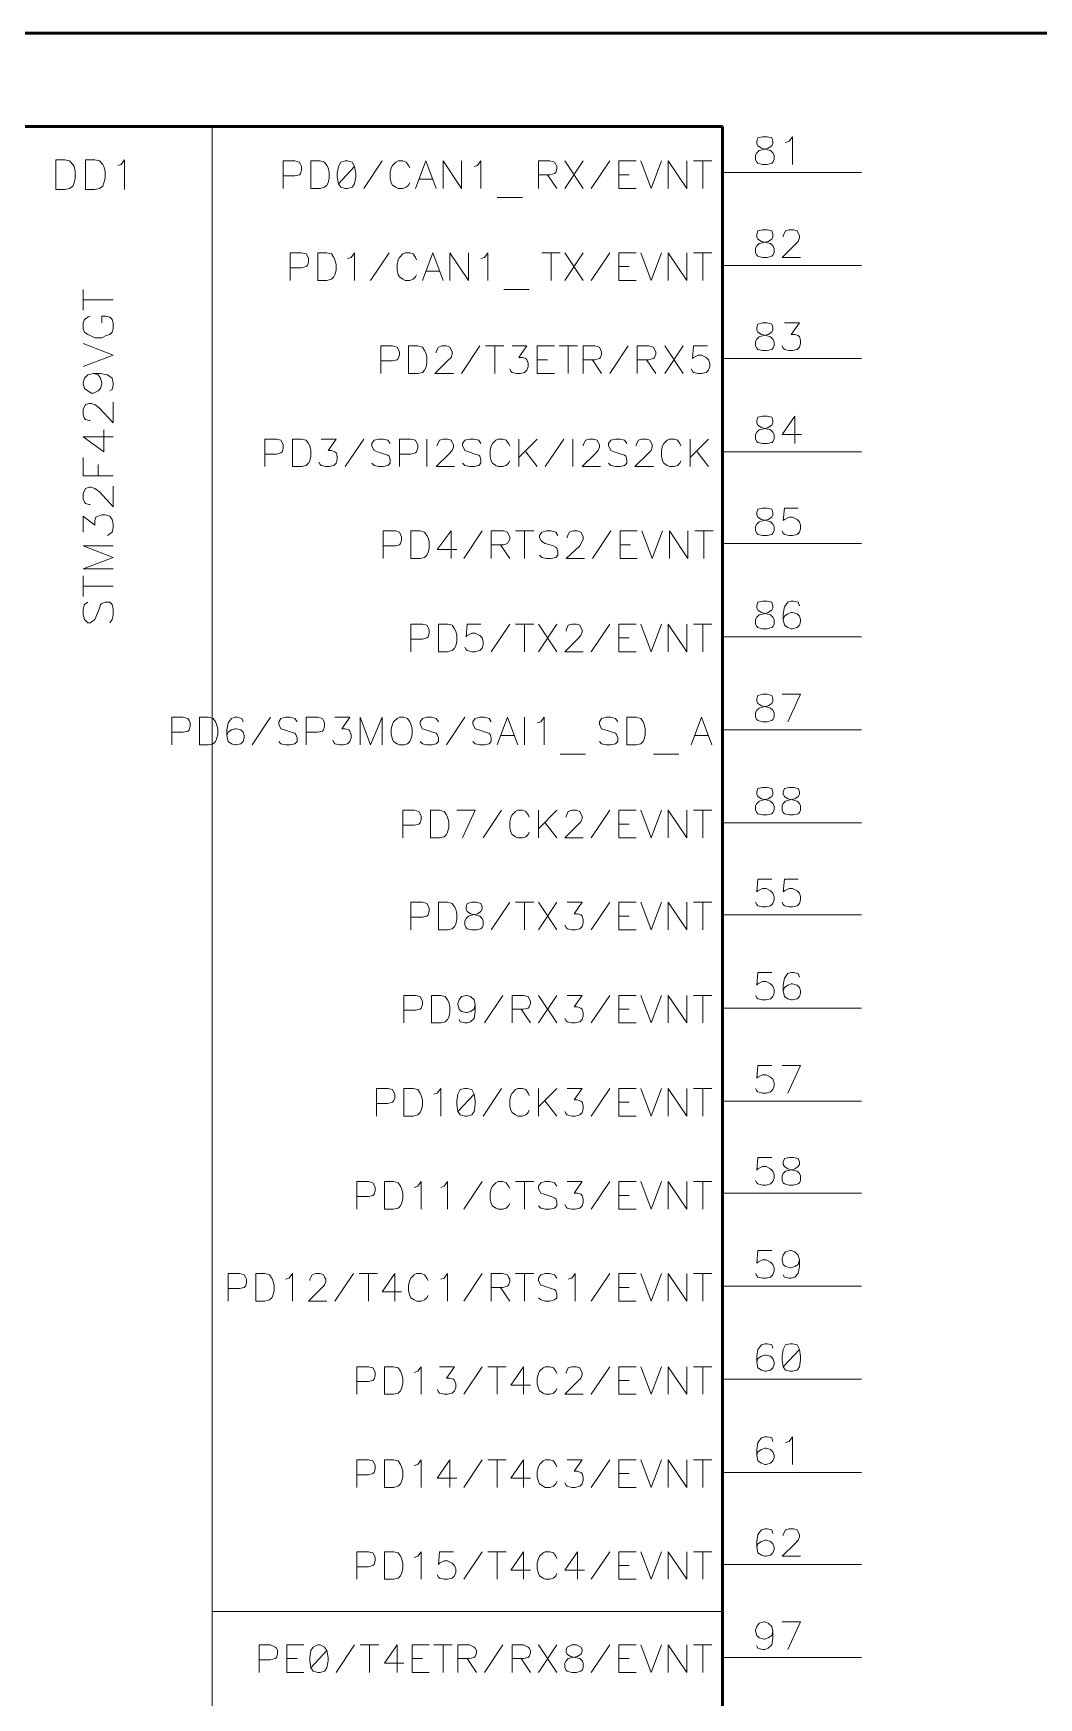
# Model space of a CAD drawing. Header units: millimetres. Extents: x -2024 to 917, y -725 to 13.
# Drawn here: x 814.3 to 850.8, y -47.7 to 12.6 of the extents above; entities that cross this region are included whole.
import ezdxf

# ---------------------------------------------------------------- set-up
doc = ezdxf.new("R2010")
doc.units = ezdxf.units.MM
doc.layers.add('PDF _Геометрия', color=7, linetype='Continuous')

msp = doc.modelspace()

# ---------------------------------------------------------------- linework, layer by layer
at = {"layer": 'PDF _Геометрия', "lineweight": 50}
msp.add_lwpolyline([(856.975, -80.725), (856.975, -73.183), (856.975, -69.808), (856.975, -66.433), (856.975, -63.1), (856.975, -59.725), (856.975, -56.35), (856.975, -42.058), (856.975, -38.683), (856.975, -10.933), (856.975, -3.392), (856.975, 4.192), (856.975, 12.608), (778.766, 12.608)], dxfattribs=at)
at = {"layer": 'PDF _Геометрия', "color": 1, "lineweight": 50}
msp.add_lwpolyline([(839.308, 9.233), (839.308, -162.308), (793.891, -162.308), (793.891, 9.233)], close=True, dxfattribs=at)
at = {"layer": 'PDF _Геометрия', "lineweight": 18}
for points in [[(820.808, 9.233), (820.808, -162.308)], [(841.6, 8.65), (841.725, 8.692), (841.85, 8.858), (841.85, 7.858)], [(817.391, 7.817), (817.516, 7.858), (817.641, 8.025), (817.641, 6.942)], [(823.391, 7.442), (823.808, 7.442), (823.975, 7.483), (824.016, 7.525), (824.058, 7.65), (824.058, 7.775), (824.016, 7.858), (823.975, 7.942), (823.808, 7.983), (823.391, 7.983), (823.391, 6.983)], [(826.308, 6.983), (826.975, 7.983)], [(827.975, 7.733), (827.933, 7.817), (827.85, 7.942), (827.725, 7.983), (827.558, 7.983), (827.475, 7.942), (827.35, 7.817), (827.308, 7.733), (827.266, 7.567), (827.266, 7.358), (827.308, 7.192), (827.35, 7.108), (827.475, 7.025), (827.558, 6.983), (827.725, 6.983), (827.85, 7.025), (827.933, 7.108), (827.975, 7.192)], [(828.933, 6.983), (828.558, 7.983), (828.183, 6.983)], [(829.85, 7.983), (829.85, 6.983), (829.183, 7.983), (829.183, 6.983)], [(830.308, 7.775), (830.433, 7.817), (830.558, 7.983), (830.558, 6.983)], [(832.641, 7.483), (833.058, 7.483), (833.225, 7.525), (833.266, 7.567), (833.308, 7.692), (833.308, 7.775), (833.266, 7.858), (833.225, 7.942), (833.058, 7.983), (832.641, 7.983), (832.641, 6.983)], [(833.6, 7.983), (834.266, 6.983)], [(834.266, 7.983), (833.6, 6.983)], [(834.558, 6.983), (835.225, 7.983)], [(836.183, 7.983), (835.558, 7.983), (835.558, 6.983), (836.183, 6.983)], [(836.35, 7.983), (836.725, 6.983), (837.1, 7.983)], [(838.016, 7.983), (838.016, 6.983), (837.35, 7.983), (837.35, 6.983)], [(838.266, 7.983), (838.933, 7.983)], [(838.6, 7.983), (838.6, 6.983)], [(825.975, 7.775), (825.391, 7.15)], [(828.308, 7.317), (828.808, 7.317)], [(832.975, 7.483), (833.308, 6.983)], [(835.558, 7.483), (835.933, 7.483)], [(831.141, 6.65), (832.058, 6.65)], [(841.516, 5.233), (841.516, 5.275), (841.558, 5.358), (841.6, 5.442), (841.725, 5.483), (841.891, 5.483), (842.016, 5.442), (842.058, 5.358), (842.1, 5.275), (842.1, 5.192), (842.058, 5.067), (841.933, 4.942), (841.475, 4.483), (842.141, 4.483)], [(823.641, 4.108), (824.058, 4.108), (824.225, 4.15), (824.266, 4.192), (824.308, 4.317), (824.308, 4.442), (824.266, 4.525), (824.225, 4.608), (824.058, 4.65), (823.641, 4.65), (823.641, 3.65)], [(825.725, 4.442), (825.85, 4.483), (825.975, 4.65), (825.975, 3.65)], [(826.558, 3.65), (827.225, 4.65)], [(828.225, 4.4), (828.183, 4.483), (828.1, 4.608), (827.975, 4.65), (827.808, 4.65), (827.725, 4.608), (827.6, 4.483), (827.558, 4.4), (827.516, 4.233), (827.516, 4.025), (827.558, 3.858), (827.6, 3.775), (827.725, 3.692), (827.808, 3.65), (827.975, 3.65), (828.1, 3.692), (828.183, 3.775), (828.225, 3.858)], [(829.183, 3.65), (828.808, 4.65), (828.433, 3.65)], [(830.1, 4.65), (830.1, 3.65), (829.433, 4.65), (829.433, 3.65)], [(830.558, 4.442), (830.683, 4.483), (830.808, 4.65), (830.808, 3.65)], [(832.766, 4.65), (833.433, 4.65)], [(833.1, 4.65), (833.1, 3.65)], [(833.6, 4.65), (834.266, 3.65)], [(834.266, 4.65), (833.6, 3.65)], [(834.558, 3.65), (835.225, 4.65)], [(836.183, 4.65), (835.558, 4.65), (835.558, 3.65), (836.183, 3.65)], [(836.35, 4.65), (836.725, 3.65), (837.1, 4.65)], [(838.016, 4.65), (838.016, 3.65), (837.35, 4.65), (837.35, 3.65)], [(838.266, 4.65), (838.933, 4.65)], [(838.6, 4.65), (838.6, 3.65)], [(828.558, 3.983), (829.058, 3.983)], [(835.558, 4.15), (835.933, 4.15)], [(816.141, 2.567), (816.141, 3.317)], [(831.391, 3.317), (832.308, 3.317)], [(816.141, 2.942), (817.225, 2.942)], [(816.391, 2.358), (816.308, 2.317), (816.183, 2.233), (816.141, 2.108), (816.141, 1.9), (816.183, 1.775), (816.308, 1.692), (816.391, 1.65), (816.558, 1.567), (816.808, 1.567), (816.975, 1.65), (817.1, 1.692), (817.183, 1.775), (817.225, 1.9), (817.225, 2.108), (817.183, 2.233), (817.1, 2.317), (816.975, 2.358), (816.808, 2.358), (816.808, 2.108)], [(841.558, 2.108), (842.1, 2.108), (841.808, 1.692), (841.933, 1.692), (842.058, 1.65), (842.1, 1.608), (842.141, 1.483), (842.141, 1.358), (842.1, 1.233), (842.016, 1.15), (841.85, 1.108), (841.725, 1.108), (841.558, 1.15), (841.516, 1.192), (841.475, 1.275)], [(816.141, 0.525), (817.225, 0.942), (816.141, 1.358)], [(826.933, 0.733), (827.35, 0.733), (827.516, 0.775), (827.558, 0.817), (827.6, 0.942), (827.6, 1.067), (827.558, 1.15), (827.516, 1.233), (827.35, 1.275), (826.933, 1.275), (826.933, 0.275)], [(828.933, 1.025), (828.933, 1.067), (828.975, 1.15), (829.016, 1.233), (829.141, 1.275), (829.308, 1.275), (829.433, 1.233), (829.475, 1.15), (829.516, 1.067), (829.516, 0.983), (829.475, 0.858), (829.35, 0.733), (828.891, 0.275), (829.558, 0.275)], [(829.85, 0.275), (830.516, 1.275)], [(830.725, 1.275), (831.391, 1.275)], [(831.058, 1.275), (831.058, 0.275)], [(831.683, 1.275), (832.225, 1.275), (831.933, 0.858), (832.058, 0.858), (832.183, 0.817), (832.225, 0.775), (832.266, 0.65), (832.266, 0.525), (832.225, 0.4), (832.141, 0.317), (831.975, 0.275), (831.85, 0.275), (831.683, 0.317), (831.641, 0.358), (831.6, 0.442)], [(833.225, 1.275), (832.6, 1.275), (832.6, 0.275), (833.225, 0.275)], [(833.391, 1.275), (834.058, 1.275)], [(833.725, 1.275), (833.725, 0.275)], [(834.266, 0.775), (834.683, 0.775), (834.85, 0.817), (834.891, 0.858), (834.933, 0.983), (834.933, 1.067), (834.891, 1.15), (834.85, 1.233), (834.683, 1.275), (834.266, 1.275), (834.266, 0.275)], [(835.225, 0.275), (835.891, 1.275)], [(836.225, 0.775), (836.641, 0.775), (836.808, 0.817), (836.85, 0.858), (836.891, 0.983), (836.891, 1.067), (836.85, 1.15), (836.808, 1.233), (836.641, 1.275), (836.225, 1.275), (836.225, 0.275)], [(837.225, 1.275), (837.891, 0.275)], [(837.891, 1.275), (837.225, 0.275)], [(838.766, 1.275), (838.266, 1.275), (838.225, 0.817), (838.266, 0.858), (838.433, 0.942), (838.558, 0.942), (838.725, 0.858), (838.808, 0.775), (838.85, 0.65), (838.85, 0.525), (838.808, 0.4), (838.725, 0.317), (838.558, 0.275), (838.433, 0.275), (838.266, 0.317), (838.225, 0.358), (838.183, 0.442)], [(832.6, 0.775), (832.975, 0.775)], [(834.6, 0.775), (834.933, 0.275)], [(836.558, 0.775), (836.891, 0.275)], [(816.516, 0.275), (816.683, 0.233), (816.766, 0.108), (816.808, -0.058), (816.808, -0.1), (816.766, -0.267), (816.683, -0.35), (816.516, -0.433), (816.433, -0.433), (816.308, -0.35), (816.183, -0.267), (816.141, -0.1), (816.141, -0.058), (816.183, 0.108), (816.308, 0.233), (816.516, 0.275), (816.766, 0.275), (817.016, 0.233), (817.183, 0.108), (817.225, -0.058), (817.225, -0.142), (817.183, -0.308), (817.1, -0.35)], [(816.391, -1.433), (816.35, -1.433), (816.225, -1.392), (816.183, -1.35), (816.141, -1.225), (816.141, -1.017), (816.183, -0.933), (816.225, -0.85), (816.35, -0.808), (816.433, -0.808), (816.558, -0.85), (816.725, -0.975), (817.225, -1.517), (817.225, -0.767)], [(817.225, -2.017), (816.141, -2.017), (816.891, -2.558), (816.891, -1.767)], [(841.933, -2.267), (841.933, -1.267), (841.475, -1.933), (842.183, -1.933)], [(822.725, -2.642), (823.141, -2.642), (823.308, -2.6), (823.35, -2.558), (823.391, -2.433), (823.391, -2.308), (823.35, -2.225), (823.308, -2.142), (823.141, -2.1), (822.725, -2.1), (822.725, -3.1)], [(824.766, -2.1), (825.308, -2.1), (825.016, -2.517), (825.141, -2.517), (825.266, -2.558), (825.308, -2.6), (825.35, -2.725), (825.35, -2.85), (825.308, -2.975), (825.225, -3.058), (825.058, -3.1), (824.933, -3.1), (824.766, -3.058), (824.725, -3.017), (824.683, -2.933)], [(825.641, -3.1), (826.308, -2.1)], [(827.266, -2.267), (827.183, -2.142), (827.016, -2.1), (826.85, -2.1), (826.683, -2.142), (826.6, -2.267), (826.6, -2.35), (826.641, -2.433), (826.683, -2.517), (826.808, -2.558), (827.058, -2.642), (827.183, -2.683), (827.225, -2.725), (827.266, -2.85), (827.266, -2.975), (827.183, -3.058), (827.016, -3.1), (826.85, -3.1), (826.683, -3.058), (826.6, -2.975)], [(827.6, -2.642), (828.016, -2.642), (828.183, -2.6), (828.225, -2.558), (828.266, -2.433), (828.266, -2.308), (828.225, -2.225), (828.183, -2.142), (828.016, -2.1), (827.6, -2.1), (827.6, -3.1)], [(828.6, -2.1), (828.6, -3.1)], [(828.975, -2.35), (828.975, -2.308), (829.016, -2.225), (829.058, -2.142), (829.183, -2.1), (829.35, -2.1), (829.475, -2.142), (829.516, -2.225), (829.558, -2.308), (829.558, -2.392), (829.516, -2.517), (829.391, -2.642), (828.933, -3.1), (829.6, -3.1)], [(830.558, -2.267), (830.475, -2.142), (830.308, -2.1), (830.141, -2.1), (829.975, -2.142), (829.891, -2.267), (829.891, -2.35), (829.933, -2.433), (829.975, -2.517), (830.1, -2.558), (830.35, -2.642), (830.475, -2.683), (830.516, -2.725), (830.558, -2.85), (830.558, -2.975), (830.475, -3.058), (830.308, -3.1), (830.141, -3.1), (829.975, -3.058), (829.891, -2.975)], [(831.6, -2.35), (831.558, -2.267), (831.475, -2.142), (831.35, -2.1), (831.183, -2.1), (831.1, -2.142), (830.975, -2.267), (830.933, -2.35), (830.891, -2.517), (830.891, -2.725), (830.933, -2.892), (830.975, -2.975), (831.1, -3.058), (831.183, -3.1), (831.35, -3.1), (831.475, -3.058), (831.558, -2.975), (831.6, -2.892)], [(831.933, -2.1), (831.933, -3.1)], [(832.6, -2.1), (831.933, -2.767)], [(832.891, -3.1), (833.558, -2.1)], [(833.891, -2.1), (833.891, -3.1)], [(834.266, -2.35), (834.266, -2.308), (834.308, -2.225), (834.35, -2.142), (834.475, -2.1), (834.641, -2.1), (834.766, -2.142), (834.808, -2.225), (834.85, -2.308), (834.85, -2.392), (834.808, -2.517), (834.683, -2.642), (834.225, -3.1), (834.891, -3.1)], [(835.85, -2.267), (835.766, -2.142), (835.6, -2.1), (835.433, -2.1), (835.266, -2.142), (835.183, -2.267), (835.183, -2.35), (835.225, -2.433), (835.266, -2.517), (835.391, -2.558), (835.641, -2.642), (835.766, -2.683), (835.808, -2.725), (835.85, -2.85), (835.85, -2.975), (835.766, -3.058), (835.6, -3.1), (835.433, -3.1), (835.266, -3.058), (835.183, -2.975)], [(836.183, -2.35), (836.183, -2.308), (836.225, -2.225), (836.266, -2.142), (836.391, -2.1), (836.558, -2.1), (836.683, -2.142), (836.725, -2.225), (836.766, -2.308), (836.766, -2.392), (836.725, -2.517), (836.6, -2.642), (836.141, -3.1), (836.808, -3.1)], [(837.808, -2.35), (837.766, -2.267), (837.683, -2.142), (837.558, -2.1), (837.391, -2.1), (837.308, -2.142), (837.183, -2.267), (837.141, -2.35), (837.1, -2.517), (837.1, -2.725), (837.141, -2.892), (837.183, -2.975), (837.308, -3.058), (837.391, -3.1), (837.558, -3.1), (837.683, -3.058), (837.766, -2.975), (837.808, -2.892)], [(838.141, -2.1), (838.141, -3.1)], [(838.808, -2.1), (838.141, -2.767)], [(816.141, -2.767), (816.141, -3.433), (817.225, -3.433)], [(816.683, -3.433), (816.683, -3.017)], [(832.183, -2.558), (832.6, -3.1)], [(838.391, -2.558), (838.808, -3.1)], [(816.391, -4.475), (816.35, -4.475), (816.225, -4.433), (816.183, -4.392), (816.141, -4.267), (816.141, -4.058), (816.183, -3.975), (816.225, -3.892), (816.35, -3.85), (816.433, -3.85), (816.558, -3.892), (816.725, -4.017), (817.225, -4.558), (817.225, -3.808)], [(842.058, -4.6), (841.558, -4.6), (841.516, -5.058), (841.558, -5.017), (841.725, -4.933), (841.85, -4.933), (842.016, -5.017), (842.1, -5.1), (842.141, -5.225), (842.141, -5.35), (842.1, -5.475), (842.016, -5.558), (841.85, -5.6), (841.725, -5.6), (841.558, -5.558), (841.516, -5.517), (841.475, -5.433)], [(816.141, -5.475), (816.141, -4.892), (816.558, -5.225), (816.558, -5.058), (816.6, -4.933), (816.683, -4.892), (816.808, -4.85), (816.933, -4.85), (817.1, -4.892), (817.183, -5.017), (817.225, -5.183), (817.225, -5.308), (817.183, -5.475), (817.141, -5.517), (817.016, -5.6)], [(817.225, -5.975), (816.141, -5.975), (817.225, -6.392), (816.141, -6.808), (817.225, -6.808)], [(827.016, -5.975), (827.475, -5.975), (827.6, -5.933), (827.641, -5.892), (827.683, -5.767), (827.683, -5.642), (827.641, -5.558), (827.6, -5.475), (827.475, -5.433), (827.016, -5.433), (827.016, -6.433)], [(829.475, -6.433), (829.475, -5.433), (828.975, -6.1), (829.683, -6.1)], [(829.933, -6.433), (830.6, -5.433)], [(830.933, -5.933), (831.391, -5.933), (831.516, -5.892), (831.558, -5.808), (831.6, -5.725), (831.6, -5.642), (831.558, -5.558), (831.516, -5.475), (831.391, -5.433), (830.933, -5.433), (830.933, -6.433)], [(831.266, -5.933), (831.6, -6.433)], [(831.808, -5.433), (832.475, -5.433)], [(832.141, -5.433), (832.141, -6.433)], [(833.35, -5.6), (833.266, -5.475), (833.1, -5.433), (832.933, -5.433), (832.766, -5.475), (832.683, -5.6), (832.683, -5.683), (832.725, -5.767), (832.766, -5.808), (832.891, -5.892), (833.183, -5.975), (833.266, -6.017), (833.308, -6.058), (833.35, -6.183), (833.35, -6.308), (833.266, -6.392), (833.1, -6.433), (832.933, -6.433), (832.766, -6.392), (832.683, -6.308)], [(833.683, -5.683), (833.683, -5.642), (833.725, -5.558), (833.766, -5.475), (833.891, -5.433), (834.058, -5.433), (834.183, -5.475), (834.225, -5.558), (834.266, -5.642), (834.266, -5.725), (834.225, -5.808), (834.141, -5.975), (833.641, -6.433), (834.308, -6.433)], [(834.6, -6.433), (835.266, -5.433)], [(836.225, -5.433), (835.6, -5.433), (835.6, -6.433), (836.225, -6.433)], [(835.6, -5.933), (835.975, -5.933)], [(836.391, -5.433), (836.766, -6.433), (837.141, -5.433)], [(838.058, -5.433), (838.058, -6.433), (837.391, -5.433), (837.391, -6.433)], [(838.308, -5.433), (838.975, -5.433)], [(838.641, -5.433), (838.641, -6.433)], [(816.141, -7.808), (816.141, -7.058)], [(816.141, -7.433), (817.225, -7.433)], [(816.308, -8.017), (816.183, -8.1), (816.141, -8.267), (816.141, -8.475), (816.183, -8.642), (816.308, -8.767), (816.391, -8.767), (816.516, -8.683), (816.558, -8.642), (816.6, -8.558), (816.725, -8.225), (816.766, -8.1), (816.808, -8.058), (816.933, -8.017), (817.1, -8.017), (817.183, -8.1), (817.225, -8.267), (817.225, -8.475), (817.183, -8.642), (817.1, -8.767)], [(842.1, -8.142), (842.058, -8.017), (841.891, -7.975), (841.808, -7.975), (841.683, -8.017), (841.558, -8.183), (841.516, -8.433), (841.516, -8.642), (841.558, -8.85), (841.683, -8.933), (841.808, -8.975), (841.85, -8.975), (842.016, -8.933), (842.1, -8.85), (842.141, -8.725), (842.141, -8.642), (842.1, -8.517), (842.016, -8.433), (841.85, -8.392), (841.808, -8.392), (841.683, -8.433), (841.558, -8.517), (841.516, -8.642)], [(828.016, -9.35), (828.433, -9.35), (828.6, -9.308), (828.641, -9.267), (828.683, -9.142), (828.683, -9.017), (828.641, -8.933), (828.6, -8.85), (828.433, -8.808), (828.016, -8.808), (828.016, -9.808)], [(830.558, -8.808), (830.058, -8.808), (830.016, -9.267), (830.058, -9.225), (830.225, -9.142), (830.35, -9.142), (830.516, -9.225), (830.6, -9.308), (830.641, -9.433), (830.641, -9.558), (830.6, -9.683), (830.516, -9.767), (830.35, -9.808), (830.225, -9.808), (830.058, -9.767), (830.016, -9.725), (829.975, -9.642)], [(830.933, -9.808), (831.6, -8.808)], [(831.808, -8.808), (832.475, -8.808)], [(832.141, -8.808), (832.141, -9.808)], [(832.641, -8.808), (833.308, -9.808)], [(833.308, -8.808), (832.641, -9.808)], [(833.641, -9.058), (833.641, -9.017), (833.683, -8.933), (833.725, -8.85), (833.85, -8.808), (834.016, -8.808), (834.141, -8.85), (834.183, -8.933), (834.225, -9.017), (834.225, -9.1), (834.183, -9.225), (834.058, -9.35), (833.6, -9.808), (834.266, -9.808)], [(834.558, -9.808), (835.225, -8.808)], [(836.183, -8.808), (835.558, -8.808), (835.558, -9.808), (836.183, -9.808)], [(836.35, -8.808), (836.725, -9.808), (837.1, -8.808)], [(838.016, -8.808), (838.016, -9.808), (837.35, -8.808), (837.35, -9.808)], [(838.266, -8.808), (838.933, -8.808)], [(838.6, -8.808), (838.6, -9.808)], [(835.558, -9.308), (835.933, -9.308)], [(841.683, -12.35), (842.141, -11.35), (841.475, -11.35)], [(819.35, -12.725), (819.766, -12.725), (819.933, -12.683), (819.975, -12.642), (820.016, -12.517), (820.016, -12.392), (819.975, -12.308), (819.933, -12.225), (819.766, -12.183), (819.35, -12.183), (819.35, -13.183)], [(821.933, -12.35), (821.891, -12.225), (821.725, -12.183), (821.641, -12.183), (821.516, -12.225), (821.391, -12.392), (821.35, -12.642), (821.35, -12.85), (821.391, -13.058), (821.516, -13.142), (821.641, -13.183), (821.683, -13.183), (821.85, -13.142), (821.933, -13.058), (821.975, -12.933), (821.975, -12.85), (821.933, -12.725), (821.85, -12.642), (821.683, -12.6), (821.641, -12.6), (821.516, -12.642), (821.391, -12.725), (821.35, -12.85)], [(822.266, -13.183), (822.933, -12.183)], [(823.891, -12.35), (823.808, -12.225), (823.641, -12.183), (823.475, -12.183), (823.308, -12.225), (823.225, -12.35), (823.225, -12.433), (823.266, -12.517), (823.308, -12.6), (823.433, -12.642), (823.683, -12.725), (823.808, -12.767), (823.85, -12.808), (823.891, -12.933), (823.891, -13.058), (823.808, -13.142), (823.641, -13.183), (823.475, -13.183), (823.308, -13.142), (823.225, -13.058)], [(824.225, -12.725), (824.641, -12.725), (824.808, -12.683), (824.85, -12.642), (824.891, -12.517), (824.891, -12.392), (824.85, -12.308), (824.808, -12.225), (824.641, -12.183), (824.225, -12.183), (824.225, -13.183)], [(825.266, -12.183), (825.808, -12.183), (825.516, -12.6), (825.641, -12.6), (825.766, -12.642), (825.808, -12.683), (825.85, -12.808), (825.85, -12.933), (825.808, -13.058), (825.725, -13.142), (825.558, -13.183), (825.433, -13.183), (825.266, -13.142), (825.225, -13.1), (825.183, -13.017)], [(826.975, -13.183), (826.975, -12.183), (826.558, -13.183), (826.183, -12.183), (826.183, -13.183)], [(829.016, -12.35), (828.933, -12.225), (828.766, -12.183), (828.6, -12.183), (828.433, -12.225), (828.35, -12.35), (828.35, -12.433), (828.391, -12.517), (828.433, -12.6), (828.558, -12.642), (828.808, -12.725), (828.933, -12.767), (828.975, -12.808), (829.016, -12.933), (829.016, -13.058), (828.933, -13.142), (828.766, -13.183), (828.6, -13.183), (828.433, -13.142), (828.35, -13.058)], [(829.308, -13.183), (829.975, -12.183)], [(830.933, -12.35), (830.85, -12.225), (830.683, -12.183), (830.516, -12.183), (830.35, -12.225), (830.266, -12.35), (830.266, -12.433), (830.308, -12.517), (830.35, -12.6), (830.475, -12.642), (830.725, -12.725), (830.85, -12.767), (830.891, -12.808), (830.933, -12.933), (830.933, -13.058), (830.85, -13.142), (830.683, -13.183), (830.516, -13.183), (830.35, -13.142), (830.266, -13.058)], [(831.891, -13.183), (831.516, -12.183), (831.141, -13.183)], [(832.141, -12.183), (832.141, -13.183)], [(832.6, -12.392), (832.725, -12.35), (832.85, -12.183), (832.85, -13.183)], [(835.516, -12.35), (835.433, -12.225), (835.266, -12.183), (835.1, -12.183), (834.933, -12.225), (834.85, -12.35), (834.85, -12.433), (834.891, -12.517), (834.933, -12.6), (835.058, -12.642), (835.308, -12.725), (835.433, -12.767), (835.475, -12.808), (835.516, -12.933), (835.516, -13.058), (835.433, -13.142), (835.266, -13.183), (835.1, -13.183), (834.933, -13.142), (834.85, -13.058)], [(838.933, -13.183), (838.558, -12.183), (838.183, -13.183)], [(831.266, -12.85), (831.766, -12.85)], [(838.308, -12.85), (838.808, -12.85)], [(833.433, -13.517), (834.35, -13.517)], [(836.808, -13.517), (837.725, -13.517)], [(827.725, -16.1), (828.141, -16.1), (828.308, -16.058), (828.35, -16.017), (828.391, -15.892), (828.391, -15.767), (828.35, -15.683), (828.308, -15.6), (828.141, -15.558), (827.725, -15.558), (827.725, -16.558)], [(829.891, -16.558), (830.35, -15.558), (829.683, -15.558)], [(830.641, -16.558), (831.308, -15.558)], [(832.308, -15.808), (832.266, -15.725), (832.183, -15.6), (832.058, -15.558), (831.891, -15.558), (831.808, -15.6), (831.683, -15.725), (831.641, -15.808), (831.6, -15.975), (831.6, -16.183), (831.641, -16.35), (831.683, -16.433), (831.808, -16.517), (831.891, -16.558), (832.058, -16.558), (832.183, -16.517), (832.266, -16.433), (832.308, -16.35)], [(832.641, -15.558), (832.641, -16.558)], [(833.308, -15.558), (832.641, -16.225)], [(833.641, -15.808), (833.641, -15.767), (833.683, -15.683), (833.725, -15.6), (833.85, -15.558), (834.016, -15.558), (834.141, -15.6), (834.183, -15.683), (834.225, -15.767), (834.225, -15.85), (834.183, -15.975), (834.058, -16.1), (833.6, -16.558), (834.266, -16.558)], [(834.558, -16.558), (835.225, -15.558)], [(836.183, -15.558), (835.558, -15.558), (835.558, -16.558), (836.183, -16.558)], [(836.35, -15.558), (836.725, -16.558), (837.1, -15.558)], [(838.016, -15.558), (838.016, -16.558), (837.35, -15.558), (837.35, -16.558)], [(838.266, -15.558), (838.933, -15.558)], [(838.6, -15.558), (838.6, -16.558)], [(832.891, -16.017), (833.308, -16.558)], [(835.558, -16.058), (835.933, -16.058)], [(841.1, -18.058), (840.6, -18.058), (840.558, -18.517), (840.6, -18.475), (840.766, -18.392), (840.891, -18.392), (841.058, -18.475), (841.141, -18.558), (841.183, -18.683), (841.183, -18.808), (841.141, -18.933), (841.058, -19.017), (840.891, -19.058), (840.766, -19.058), (840.6, -19.017), (840.558, -18.975), (840.516, -18.892)], [(842.058, -18.058), (841.558, -18.058), (841.516, -18.517), (841.558, -18.475), (841.725, -18.392), (841.85, -18.392), (842.016, -18.475), (842.1, -18.558), (842.141, -18.683), (842.141, -18.808), (842.1, -18.933), (842.016, -19.017), (841.85, -19.058), (841.725, -19.058), (841.558, -19.017), (841.516, -18.975), (841.475, -18.892)], [(828.016, -19.433), (828.433, -19.433), (828.6, -19.392), (828.641, -19.35), (828.683, -19.225), (828.683, -19.1), (828.641, -19.017), (828.6, -18.933), (828.433, -18.892), (828.016, -18.892), (828.016, -19.892)], [(830.933, -19.892), (831.6, -18.892)], [(831.808, -18.892), (832.475, -18.892)], [(832.141, -18.892), (832.141, -19.892)], [(832.641, -18.892), (833.308, -19.892)], [(833.308, -18.892), (832.641, -19.892)], [(833.683, -18.892), (834.225, -18.892), (833.933, -19.308), (834.058, -19.308), (834.183, -19.35), (834.225, -19.392), (834.266, -19.517), (834.266, -19.642), (834.225, -19.767), (834.141, -19.85), (833.975, -19.892), (833.85, -19.892), (833.683, -19.85), (833.641, -19.808), (833.6, -19.725)], [(834.558, -19.892), (835.225, -18.892)], [(836.183, -18.892), (835.558, -18.892), (835.558, -19.892), (836.183, -19.892)], [(836.35, -18.892), (836.725, -19.892), (837.1, -18.892)], [(838.016, -18.892), (838.016, -19.892), (837.35, -18.892), (837.35, -19.892)], [(838.266, -18.892), (838.933, -18.892)], [(838.6, -18.892), (838.6, -19.892)], [(835.558, -19.392), (835.933, -19.392)], [(841.1, -21.433), (840.6, -21.433), (840.558, -21.892), (840.6, -21.85), (840.766, -21.767), (840.891, -21.767), (841.058, -21.85), (841.141, -21.933), (841.183, -22.058), (841.183, -22.183), (841.141, -22.308), (841.058, -22.392), (840.891, -22.433), (840.766, -22.433), (840.6, -22.392), (840.558, -22.35), (840.516, -22.267)], [(842.1, -21.6), (842.058, -21.475), (841.891, -21.433), (841.808, -21.433), (841.683, -21.475), (841.558, -21.642), (841.516, -21.892), (841.516, -22.1), (841.558, -22.308), (841.683, -22.392), (841.808, -22.433), (841.85, -22.433), (842.016, -22.392), (842.1, -22.308), (842.141, -22.183), (842.141, -22.1), (842.1, -21.975), (842.016, -21.892), (841.85, -21.85), (841.808, -21.85), (841.683, -21.892), (841.558, -21.975), (841.516, -22.1)], [(827.766, -22.808), (828.183, -22.808), (828.35, -22.767), (828.391, -22.725), (828.433, -22.6), (828.433, -22.475), (828.391, -22.392), (828.35, -22.308), (828.183, -22.267), (827.766, -22.267), (827.766, -23.267)], [(830.35, -22.6), (830.308, -22.767), (830.183, -22.85), (830.058, -22.892), (830.016, -22.892), (829.85, -22.85), (829.766, -22.767), (829.725, -22.6), (829.725, -22.558), (829.766, -22.433), (829.85, -22.308), (830.016, -22.267), (830.058, -22.267), (830.183, -22.308), (830.308, -22.433), (830.35, -22.6), (830.35, -22.85), (830.308, -23.1), (830.183, -23.225), (830.058, -23.267), (829.975, -23.267), (829.808, -23.225), (829.766, -23.142)], [(830.683, -23.267), (831.35, -22.267)], [(831.683, -22.767), (832.1, -22.767), (832.266, -22.725), (832.308, -22.683), (832.35, -22.558), (832.35, -22.475), (832.308, -22.392), (832.266, -22.308), (832.1, -22.267), (831.683, -22.267), (831.683, -23.267)], [(832.641, -22.267), (833.308, -23.267)], [(833.308, -22.267), (832.641, -23.267)], [(833.683, -22.267), (834.225, -22.267), (833.933, -22.683), (834.058, -22.683), (834.183, -22.725), (834.225, -22.767), (834.266, -22.892), (834.266, -23.017), (834.225, -23.142), (834.141, -23.225), (833.975, -23.267), (833.85, -23.267), (833.683, -23.225), (833.641, -23.183), (833.6, -23.1)], [(834.558, -23.267), (835.225, -22.267)], [(836.183, -22.267), (835.558, -22.267), (835.558, -23.267), (836.183, -23.267)], [(836.35, -22.267), (836.725, -23.267), (837.1, -22.267)], [(838.016, -22.267), (838.016, -23.267), (837.35, -22.267), (837.35, -23.267)], [(838.266, -22.267), (838.933, -22.267)], [(838.6, -22.267), (838.6, -23.267)], [(832.016, -22.767), (832.35, -23.267)], [(835.558, -22.767), (835.933, -22.767)], [(841.1, -24.808), (840.6, -24.808), (840.558, -25.267), (840.6, -25.225), (840.766, -25.142), (840.891, -25.142), (841.058, -25.225), (841.141, -25.308), (841.183, -25.433), (841.183, -25.558), (841.141, -25.683), (841.058, -25.767), (840.891, -25.808), (840.766, -25.808), (840.6, -25.767), (840.558, -25.725), (840.516, -25.642)], [(841.683, -25.808), (842.141, -24.808), (841.475, -24.808)], [(826.766, -26.183), (827.183, -26.183), (827.35, -26.142), (827.391, -26.1), (827.433, -25.975), (827.433, -25.85), (827.391, -25.767), (827.35, -25.683), (827.183, -25.642), (826.766, -25.642), (826.766, -26.642)], [(828.85, -25.85), (828.975, -25.808), (829.1, -25.642), (829.1, -26.642)], [(830.308, -25.85), (829.725, -26.475)], [(830.641, -26.642), (831.308, -25.642)], [(832.308, -25.892), (832.266, -25.808), (832.183, -25.683), (832.058, -25.642), (831.891, -25.642), (831.808, -25.683), (831.683, -25.808), (831.641, -25.892), (831.6, -26.058), (831.6, -26.267), (831.641, -26.433), (831.683, -26.517), (831.808, -26.6), (831.891, -26.642), (832.058, -26.642), (832.183, -26.6), (832.266, -26.517), (832.308, -26.433)], [(832.641, -25.642), (832.641, -26.642)], [(833.308, -25.642), (832.641, -26.308)], [(833.683, -25.642), (834.225, -25.642), (833.933, -26.058), (834.058, -26.058), (834.183, -26.1), (834.225, -26.142), (834.266, -26.267), (834.266, -26.392), (834.225, -26.517), (834.141, -26.6), (833.975, -26.642), (833.85, -26.642), (833.683, -26.6), (833.641, -26.558), (833.6, -26.475)], [(834.558, -26.642), (835.225, -25.642)], [(836.183, -25.642), (835.558, -25.642), (835.558, -26.642), (836.183, -26.642)], [(836.35, -25.642), (836.725, -26.642), (837.1, -25.642)], [(838.016, -25.642), (838.016, -26.642), (837.35, -25.642), (837.35, -26.642)], [(838.266, -25.642), (838.933, -25.642)], [(838.6, -25.642), (838.6, -26.642)], [(832.891, -26.1), (833.308, -26.642)], [(835.558, -26.142), (835.933, -26.142)], [(841.1, -28.142), (840.6, -28.142), (840.558, -28.6), (840.6, -28.558), (840.766, -28.475), (840.891, -28.475), (841.058, -28.558), (841.141, -28.642), (841.183, -28.767), (841.183, -28.892), (841.141, -29.017), (841.058, -29.1), (840.891, -29.142), (840.766, -29.142), (840.6, -29.1), (840.558, -29.058), (840.516, -28.975)], [(826.058, -29.558), (826.475, -29.558), (826.641, -29.517), (826.683, -29.475), (826.725, -29.35), (826.725, -29.225), (826.683, -29.142), (826.641, -29.058), (826.475, -29.017), (826.058, -29.017), (826.058, -30.017)], [(828.141, -29.225), (828.266, -29.183), (828.391, -29.017), (828.391, -30.017)], [(829.1, -29.225), (829.225, -29.183), (829.35, -29.017), (829.35, -30.017)], [(829.933, -30.017), (830.6, -29.017)], [(831.6, -29.267), (831.558, -29.183), (831.475, -29.058), (831.35, -29.017), (831.183, -29.017), (831.1, -29.058), (830.975, -29.183), (830.933, -29.267), (830.891, -29.433), (830.891, -29.642), (830.933, -29.808), (830.975, -29.892), (831.1, -29.975), (831.183, -30.017), (831.35, -30.017), (831.475, -29.975), (831.558, -29.892), (831.6, -29.808)], [(831.808, -29.017), (832.475, -29.017)], [(832.141, -29.017), (832.141, -30.017)], [(833.308, -29.183), (833.225, -29.058), (833.058, -29.017), (832.891, -29.017), (832.725, -29.058), (832.641, -29.183), (832.641, -29.267), (832.683, -29.35), (832.725, -29.433), (832.85, -29.475), (833.1, -29.558), (833.225, -29.6), (833.266, -29.642), (833.308, -29.767), (833.308, -29.892), (833.225, -29.975), (833.058, -30.017), (832.891, -30.017), (832.725, -29.975), (832.641, -29.892)], [(833.683, -29.017), (834.225, -29.017), (833.933, -29.433), (834.058, -29.433), (834.183, -29.475), (834.225, -29.517), (834.266, -29.642), (834.266, -29.767), (834.225, -29.892), (834.141, -29.975), (833.975, -30.017), (833.85, -30.017), (833.683, -29.975), (833.641, -29.933), (833.6, -29.85)], [(834.558, -30.017), (835.225, -29.017)], [(836.183, -29.017), (835.558, -29.017), (835.558, -30.017), (836.183, -30.017)], [(835.558, -29.517), (835.933, -29.517)], [(836.35, -29.017), (836.725, -30.017), (837.1, -29.017)], [(838.016, -29.017), (838.016, -30.017), (837.35, -29.017), (837.35, -30.017)], [(838.266, -29.017), (838.933, -29.017)], [(838.6, -29.017), (838.6, -30.017)], [(841.1, -31.517), (840.6, -31.517), (840.558, -31.975), (840.6, -31.933), (840.766, -31.85), (840.891, -31.85), (841.058, -31.933), (841.141, -32.017), (841.183, -32.142), (841.183, -32.267), (841.141, -32.392), (841.058, -32.475), (840.891, -32.517), (840.766, -32.517), (840.6, -32.475), (840.558, -32.433), (840.516, -32.35)], [(842.1, -31.85), (842.058, -32.017), (841.933, -32.1), (841.808, -32.142), (841.766, -32.142), (841.6, -32.1), (841.516, -32.017), (841.475, -31.85), (841.475, -31.808), (841.516, -31.683), (841.6, -31.558), (841.766, -31.517), (841.808, -31.517), (841.933, -31.558), (842.058, -31.683), (842.1, -31.85), (842.1, -32.1), (842.058, -32.35), (841.933, -32.475), (841.808, -32.517), (841.725, -32.517), (841.558, -32.475), (841.516, -32.392)], [(821.391, -32.892), (821.808, -32.892), (821.975, -32.85), (822.016, -32.808), (822.058, -32.683), (822.058, -32.558), (822.016, -32.475), (821.975, -32.392), (821.808, -32.35), (821.391, -32.35), (821.391, -33.35)], [(823.475, -32.558), (823.6, -32.517), (823.725, -32.35), (823.725, -33.35)], [(824.35, -32.6), (824.35, -32.558), (824.391, -32.475), (824.433, -32.392), (824.558, -32.35), (824.725, -32.35), (824.85, -32.392), (824.891, -32.475), (824.933, -32.558), (824.933, -32.642), (824.891, -32.767), (824.766, -32.892), (824.308, -33.35), (824.975, -33.35)], [(825.266, -33.35), (825.933, -32.35)], [(826.141, -32.35), (826.808, -32.35)], [(826.475, -32.35), (826.475, -33.35)], [(827.433, -33.35), (827.433, -32.35), (826.975, -33.017), (827.683, -33.017)], [(828.641, -32.6), (828.6, -32.517), (828.516, -32.392), (828.391, -32.35), (828.225, -32.35), (828.141, -32.392), (828.016, -32.517), (827.975, -32.6), (827.933, -32.767), (827.933, -32.975), (827.975, -33.142), (828.016, -33.225), (828.141, -33.308), (828.225, -33.35), (828.391, -33.35), (828.516, -33.308), (828.6, -33.225), (828.641, -33.142)], [(829.1, -32.558), (829.225, -32.517), (829.35, -32.35), (829.35, -33.35)], [(829.933, -33.35), (830.6, -32.35)], [(830.933, -32.85), (831.35, -32.85), (831.516, -32.808), (831.558, -32.767), (831.6, -32.642), (831.6, -32.558), (831.558, -32.475), (831.516, -32.392), (831.35, -32.35), (830.933, -32.35), (830.933, -33.35)], [(831.808, -32.35), (832.475, -32.35)], [(832.141, -32.35), (832.141, -33.35)], [(833.308, -32.517), (833.225, -32.392), (833.058, -32.35), (832.891, -32.35), (832.725, -32.392), (832.641, -32.517), (832.641, -32.6), (832.683, -32.683), (832.725, -32.767), (832.85, -32.808), (833.1, -32.892), (833.225, -32.933), (833.266, -32.975), (833.308, -33.1), (833.308, -33.225), (833.225, -33.308), (833.058, -33.35), (832.891, -33.35), (832.725, -33.308), (832.641, -33.225)], [(833.725, -32.558), (833.85, -32.517), (833.975, -32.35), (833.975, -33.35)], [(834.558, -33.35), (835.225, -32.35)], [(836.183, -32.35), (835.558, -32.35), (835.558, -33.35), (836.183, -33.35)], [(836.35, -32.35), (836.725, -33.35), (837.1, -32.35)], [(838.016, -32.35), (838.016, -33.35), (837.35, -32.35), (837.35, -33.35)], [(838.266, -32.35), (838.933, -32.35)], [(838.6, -32.35), (838.6, -33.35)], [(831.266, -32.85), (831.6, -33.35)], [(835.558, -32.85), (835.933, -32.85)], [(841.141, -35.058), (841.1, -34.933), (840.933, -34.892), (840.85, -34.892), (840.725, -34.933), (840.6, -35.1), (840.558, -35.35), (840.558, -35.558), (840.6, -35.767), (840.725, -35.85), (840.85, -35.892), (840.891, -35.892), (841.058, -35.85), (841.141, -35.767), (841.183, -35.642), (841.183, -35.558), (841.141, -35.433), (841.058, -35.35), (840.891, -35.308), (840.85, -35.308), (840.725, -35.35), (840.6, -35.433), (840.558, -35.558)], [(842.1, -35.1), (841.516, -35.725)], [(826.058, -36.267), (826.475, -36.267), (826.641, -36.225), (826.683, -36.183), (826.725, -36.058), (826.725, -35.933), (826.683, -35.85), (826.641, -35.767), (826.475, -35.725), (826.058, -35.725), (826.058, -36.725)], [(828.141, -35.933), (828.266, -35.892), (828.391, -35.725), (828.391, -36.725)], [(829.058, -35.725), (829.6, -35.725), (829.308, -36.142), (829.433, -36.142), (829.558, -36.183), (829.6, -36.225), (829.641, -36.35), (829.641, -36.475), (829.6, -36.6), (829.516, -36.683), (829.35, -36.725), (829.225, -36.725), (829.058, -36.683), (829.016, -36.642), (828.975, -36.558)], [(829.933, -36.725), (830.6, -35.725)], [(830.808, -35.725), (831.475, -35.725)], [(831.141, -35.725), (831.141, -36.725)], [(832.1, -36.725), (832.1, -35.725), (831.641, -36.392), (832.35, -36.392)], [(833.308, -35.975), (833.266, -35.892), (833.183, -35.767), (833.058, -35.725), (832.891, -35.725), (832.808, -35.767), (832.683, -35.892), (832.641, -35.975), (832.6, -36.142), (832.6, -36.35), (832.641, -36.517), (832.683, -36.6), (832.808, -36.683), (832.891, -36.725), (833.058, -36.725), (833.183, -36.683), (833.266, -36.6), (833.308, -36.517)], [(833.641, -35.975), (833.641, -35.933), (833.683, -35.85), (833.725, -35.767), (833.85, -35.725), (834.016, -35.725), (834.141, -35.767), (834.183, -35.85), (834.225, -35.933), (834.225, -36.017), (834.183, -36.142), (834.058, -36.267), (833.6, -36.725), (834.266, -36.725)], [(834.558, -36.725), (835.225, -35.725)], [(836.183, -35.725), (835.558, -35.725), (835.558, -36.725), (836.183, -36.725)], [(836.35, -35.725), (836.725, -36.725), (837.1, -35.725)], [(838.016, -35.725), (838.016, -36.725), (837.35, -35.725), (837.35, -36.725)], [(838.266, -35.725), (838.933, -35.725)], [(838.6, -35.725), (838.6, -36.725)], [(835.558, -36.225), (835.933, -36.225)], [(841.141, -38.433), (841.1, -38.308), (840.933, -38.267), (840.85, -38.267), (840.725, -38.308), (840.6, -38.475), (840.558, -38.725), (840.558, -38.933), (840.6, -39.142), (840.725, -39.225), (840.85, -39.267), (840.891, -39.267), (841.058, -39.225), (841.141, -39.142), (841.183, -39.017), (841.183, -38.933), (841.141, -38.808), (841.058, -38.725), (840.891, -38.683), (840.85, -38.683), (840.725, -38.725), (840.6, -38.808), (840.558, -38.933)], [(841.6, -38.475), (841.725, -38.433), (841.85, -38.267), (841.85, -39.267)], [(826.058, -39.642), (826.475, -39.642), (826.641, -39.6), (826.683, -39.558), (826.725, -39.433), (826.725, -39.308), (826.683, -39.225), (826.641, -39.142), (826.475, -39.1), (826.058, -39.1), (826.058, -40.1)], [(828.141, -39.308), (828.266, -39.267), (828.391, -39.1), (828.391, -40.1)], [(829.433, -40.1), (829.433, -39.1), (828.975, -39.767), (829.683, -39.767)], [(829.933, -40.1), (830.6, -39.1)], [(830.808, -39.1), (831.475, -39.1)], [(831.141, -39.1), (831.141, -40.1)], [(832.1, -40.1), (832.1, -39.1), (831.641, -39.767), (832.35, -39.767)], [(833.308, -39.35), (833.266, -39.267), (833.183, -39.142), (833.058, -39.1), (832.891, -39.1), (832.808, -39.142), (832.683, -39.267), (832.641, -39.35), (832.6, -39.517), (832.6, -39.725), (832.641, -39.892), (832.683, -39.975), (832.808, -40.058), (832.891, -40.1), (833.058, -40.1), (833.183, -40.058), (833.266, -39.975), (833.308, -39.892)], [(833.683, -39.1), (834.225, -39.1), (833.933, -39.517), (834.058, -39.517), (834.183, -39.558), (834.225, -39.6), (834.266, -39.725), (834.266, -39.85), (834.225, -39.975), (834.141, -40.058), (833.975, -40.1), (833.85, -40.1), (833.683, -40.058), (833.641, -40.017), (833.6, -39.933)], [(834.558, -40.1), (835.225, -39.1)], [(836.183, -39.1), (835.558, -39.1), (835.558, -40.1), (836.183, -40.1)], [(836.35, -39.1), (836.725, -40.1), (837.1, -39.1)], [(838.016, -39.1), (838.016, -40.1), (837.35, -39.1), (837.35, -40.1)], [(838.266, -39.1), (838.933, -39.1)], [(838.6, -39.1), (838.6, -40.1)], [(835.558, -39.6), (835.933, -39.6)], [(841.141, -41.767), (841.1, -41.642), (840.933, -41.6), (840.85, -41.6), (840.725, -41.642), (840.6, -41.808), (840.558, -42.058), (840.558, -42.267), (840.6, -42.475), (840.725, -42.558), (840.85, -42.6), (840.891, -42.6), (841.058, -42.558), (841.141, -42.475), (841.183, -42.35), (841.183, -42.267), (841.141, -42.142), (841.058, -42.058), (840.891, -42.017), (840.85, -42.017), (840.725, -42.058), (840.6, -42.142), (840.558, -42.267)], [(841.516, -41.85), (841.516, -41.808), (841.558, -41.725), (841.6, -41.642), (841.725, -41.6), (841.891, -41.6), (842.016, -41.642), (842.058, -41.725), (842.1, -41.808), (842.1, -41.892), (842.058, -42.017), (841.933, -42.142), (841.475, -42.6), (842.141, -42.6)], [(826.058, -42.975), (826.475, -42.975), (826.641, -42.933), (826.683, -42.892), (826.725, -42.767), (826.725, -42.642), (826.683, -42.558), (826.641, -42.475), (826.475, -42.433), (826.058, -42.433), (826.058, -43.433)], [(828.141, -42.642), (828.266, -42.6), (828.391, -42.433), (828.391, -43.433)], [(829.558, -42.433), (829.058, -42.433), (829.016, -42.892), (829.058, -42.85), (829.225, -42.767), (829.35, -42.767), (829.516, -42.85), (829.6, -42.933), (829.641, -43.058), (829.641, -43.183), (829.6, -43.308), (829.516, -43.392), (829.35, -43.433), (829.225, -43.433), (829.058, -43.392), (829.016, -43.35), (828.975, -43.267)], [(829.933, -43.433), (830.6, -42.433)], [(830.808, -42.433), (831.475, -42.433)], [(831.141, -42.433), (831.141, -43.433)], [(832.1, -43.433), (832.1, -42.433), (831.641, -43.1), (832.35, -43.1)], [(833.308, -42.683), (833.266, -42.6), (833.183, -42.475), (833.058, -42.433), (832.891, -42.433), (832.808, -42.475), (832.683, -42.6), (832.641, -42.683), (832.6, -42.85), (832.6, -43.058), (832.641, -43.225), (832.683, -43.308), (832.808, -43.392), (832.891, -43.433), (833.058, -43.433), (833.183, -43.392), (833.266, -43.308), (833.308, -43.225)], [(834.058, -43.433), (834.058, -42.433), (833.6, -43.1), (834.308, -43.1)], [(834.558, -43.433), (835.225, -42.433)], [(836.183, -42.433), (835.558, -42.433), (835.558, -43.433), (836.183, -43.433)], [(836.35, -42.433), (836.725, -43.433), (837.1, -42.433)], [(838.016, -42.433), (838.016, -43.433), (837.35, -42.433), (837.35, -43.433)], [(838.266, -42.433), (838.933, -42.433)], [(838.6, -42.433), (838.6, -43.433)], [(835.558, -42.933), (835.933, -42.933)], [(839.308, -44.6), (820.808, -44.6)], [(841.141, -45.308), (841.1, -45.475), (840.975, -45.558), (840.85, -45.6), (840.808, -45.6), (840.641, -45.558), (840.558, -45.475), (840.516, -45.308), (840.516, -45.267), (840.558, -45.142), (840.641, -45.017), (840.808, -44.975), (840.85, -44.975), (840.975, -45.017), (841.1, -45.142), (841.141, -45.308), (841.141, -45.558), (841.1, -45.808), (840.975, -45.933), (840.85, -45.975), (840.766, -45.975), (840.6, -45.933), (840.558, -45.85)], [(841.683, -45.975), (842.141, -44.975), (841.475, -44.975)], [(822.516, -46.35), (822.933, -46.35), (823.1, -46.308), (823.141, -46.267), (823.183, -46.142), (823.183, -46.017), (823.141, -45.933), (823.1, -45.892), (822.933, -45.808), (822.516, -45.808), (822.516, -46.808)], [(824.141, -45.808), (823.516, -45.808), (823.516, -46.808), (824.141, -46.808)], [(825.308, -46.808), (825.975, -45.808)], [(826.183, -45.808), (826.85, -45.808)], [(826.516, -45.808), (826.516, -46.808)], [(827.516, -46.808), (827.516, -45.808), (827.058, -46.475), (827.766, -46.475)], [(828.683, -45.808), (828.058, -45.808), (828.058, -46.808), (828.683, -46.808)], [(828.85, -45.808), (829.516, -45.808)], [(829.183, -45.808), (829.183, -46.808)], [(829.725, -46.308), (830.141, -46.308), (830.308, -46.267), (830.35, -46.225), (830.391, -46.1), (830.391, -46.017), (830.35, -45.933), (830.308, -45.892), (830.141, -45.808), (829.725, -45.808), (829.725, -46.808)], [(830.683, -46.808), (831.35, -45.808)], [(831.683, -46.308), (832.1, -46.308), (832.266, -46.267), (832.308, -46.225), (832.35, -46.1), (832.35, -46.017), (832.308, -45.933), (832.266, -45.892), (832.1, -45.808), (831.683, -45.808), (831.683, -46.808)], [(832.641, -45.808), (833.308, -46.808)], [(833.308, -45.808), (832.641, -46.808)], [(834.558, -46.808), (835.225, -45.808)], [(836.183, -45.808), (835.558, -45.808), (835.558, -46.808), (836.183, -46.808)], [(836.35, -45.808), (836.725, -46.808), (837.1, -45.808)], [(838.016, -45.808), (838.016, -46.808), (837.35, -45.808), (837.35, -46.808)], [(838.266, -45.808), (838.933, -45.808)], [(838.6, -45.808), (838.6, -46.808)], [(823.516, -46.308), (823.891, -46.308)], [(824.975, -46.017), (824.391, -46.642)], [(828.058, -46.308), (828.433, -46.308)], [(830.058, -46.308), (830.391, -46.808)], [(832.016, -46.308), (832.35, -46.808)], [(835.558, -46.308), (835.933, -46.308)]]:
    msp.add_lwpolyline(points, dxfattribs=at)
for points in [[(840.766, 8.858), (840.6, 8.817), (840.558, 8.692), (840.558, 8.608), (840.6, 8.525), (840.725, 8.442), (840.891, 8.4), (841.058, 8.358), (841.141, 8.275), (841.183, 8.192), (841.183, 8.025), (841.141, 7.942), (841.1, 7.9), (840.933, 7.858), (840.766, 7.858), (840.6, 7.9), (840.558, 7.942), (840.516, 8.025), (840.516, 8.192), (840.558, 8.275), (840.641, 8.358), (840.808, 8.4), (840.975, 8.442), (841.1, 8.525), (841.141, 8.608), (841.141, 8.692), (841.1, 8.817), (840.933, 8.858)], [(815.141, 8.025), (815.141, 6.942), (815.475, 6.942), (815.641, 6.983), (815.766, 7.067), (815.808, 7.192), (815.85, 7.358), (815.85, 7.608), (815.808, 7.775), (815.766, 7.858), (815.641, 7.983), (815.475, 8.025)], [(816.225, 8.025), (816.225, 6.942), (816.558, 6.942), (816.725, 6.983), (816.85, 7.067), (816.891, 7.192), (816.933, 7.358), (816.933, 7.608), (816.891, 7.775), (816.85, 7.858), (816.725, 7.983), (816.558, 8.025)], [(824.391, 7.983), (824.391, 6.983), (824.725, 6.983), (824.891, 7.025), (824.975, 7.108), (825.016, 7.192), (825.058, 7.358), (825.058, 7.567), (825.016, 7.733), (824.975, 7.817), (824.891, 7.942), (824.725, 7.983)], [(825.641, 7.983), (825.475, 7.942), (825.391, 7.775), (825.35, 7.525), (825.35, 7.4), (825.391, 7.15), (825.475, 7.025), (825.641, 6.983), (825.725, 6.983), (825.891, 7.025), (825.975, 7.15), (826.016, 7.4), (826.016, 7.525), (825.975, 7.775), (825.891, 7.942), (825.725, 7.983)], [(840.766, 5.483), (840.6, 5.442), (840.558, 5.317), (840.558, 5.233), (840.6, 5.15), (840.725, 5.067), (840.891, 5.025), (841.058, 4.983), (841.141, 4.9), (841.183, 4.817), (841.183, 4.65), (841.141, 4.567), (841.1, 4.525), (840.933, 4.483), (840.766, 4.483), (840.6, 4.525), (840.558, 4.567), (840.516, 4.65), (840.516, 4.817), (840.558, 4.9), (840.641, 4.983), (840.808, 5.025), (840.975, 5.067), (841.1, 5.15), (841.141, 5.233), (841.141, 5.317), (841.1, 5.442), (840.933, 5.483)], [(824.641, 4.65), (824.641, 3.65), (824.975, 3.65), (825.141, 3.692), (825.225, 3.775), (825.266, 3.858), (825.308, 4.025), (825.308, 4.233), (825.266, 4.4), (825.225, 4.483), (825.141, 4.608), (824.975, 4.65)], [(840.766, 2.108), (840.6, 2.067), (840.558, 1.942), (840.558, 1.858), (840.6, 1.775), (840.725, 1.692), (840.891, 1.65), (841.058, 1.608), (841.141, 1.525), (841.183, 1.442), (841.183, 1.275), (841.141, 1.192), (841.1, 1.15), (840.933, 1.108), (840.766, 1.108), (840.6, 1.15), (840.558, 1.192), (840.516, 1.275), (840.516, 1.442), (840.558, 1.525), (840.641, 1.608), (840.808, 1.65), (840.975, 1.692), (841.1, 1.775), (841.141, 1.858), (841.141, 1.942), (841.1, 2.067), (840.933, 2.108)], [(827.933, 1.275), (827.933, 0.275), (828.266, 0.275), (828.433, 0.317), (828.516, 0.4), (828.558, 0.483), (828.6, 0.65), (828.6, 0.858), (828.558, 1.025), (828.516, 1.108), (828.433, 1.233), (828.266, 1.275)], [(840.766, -1.267), (840.6, -1.308), (840.558, -1.433), (840.558, -1.517), (840.6, -1.6), (840.725, -1.683), (840.891, -1.725), (841.058, -1.767), (841.141, -1.85), (841.183, -1.933), (841.183, -2.1), (841.141, -2.183), (841.1, -2.225), (840.933, -2.267), (840.766, -2.267), (840.6, -2.225), (840.558, -2.183), (840.516, -2.1), (840.516, -1.933), (840.558, -1.85), (840.641, -1.767), (840.808, -1.725), (840.975, -1.683), (841.1, -1.6), (841.141, -1.517), (841.141, -1.433), (841.1, -1.308), (840.933, -1.267)], [(823.725, -2.1), (823.725, -3.1), (824.058, -3.1), (824.225, -3.058), (824.308, -2.975), (824.35, -2.892), (824.391, -2.725), (824.391, -2.517), (824.35, -2.35), (824.308, -2.267), (824.225, -2.142), (824.058, -2.1)], [(840.766, -4.6), (840.6, -4.642), (840.558, -4.767), (840.558, -4.85), (840.6, -4.933), (840.725, -5.017), (840.891, -5.058), (841.058, -5.1), (841.141, -5.183), (841.183, -5.267), (841.183, -5.433), (841.141, -5.517), (841.1, -5.558), (840.933, -5.6), (840.766, -5.6), (840.6, -5.558), (840.558, -5.517), (840.516, -5.433), (840.516, -5.267), (840.558, -5.183), (840.641, -5.1), (840.808, -5.058), (840.975, -5.017), (841.1, -4.933), (841.141, -4.85), (841.141, -4.767), (841.1, -4.642), (840.933, -4.6)], [(828.016, -5.433), (828.016, -6.433), (828.35, -6.433), (828.516, -6.392), (828.6, -6.308), (828.641, -6.225), (828.683, -6.058), (828.683, -5.808), (828.641, -5.683), (828.6, -5.6), (828.516, -5.475), (828.35, -5.433)], [(840.766, -7.975), (840.6, -8.017), (840.558, -8.142), (840.558, -8.225), (840.6, -8.308), (840.725, -8.392), (840.891, -8.433), (841.058, -8.475), (841.141, -8.558), (841.183, -8.642), (841.183, -8.808), (841.141, -8.892), (841.1, -8.933), (840.933, -8.975), (840.766, -8.975), (840.6, -8.933), (840.558, -8.892), (840.516, -8.808), (840.516, -8.642), (840.558, -8.558), (840.641, -8.475), (840.808, -8.433), (840.975, -8.392), (841.1, -8.308), (841.141, -8.225), (841.141, -8.142), (841.1, -8.017), (840.933, -7.975)], [(829.016, -8.808), (829.016, -9.808), (829.35, -9.808), (829.516, -9.767), (829.6, -9.683), (829.641, -9.6), (829.683, -9.433), (829.683, -9.225), (829.641, -9.058), (829.6, -8.975), (829.516, -8.85), (829.35, -8.808)], [(840.766, -11.35), (840.6, -11.392), (840.558, -11.517), (840.558, -11.6), (840.6, -11.683), (840.725, -11.767), (840.891, -11.808), (841.058, -11.85), (841.141, -11.933), (841.183, -12.017), (841.183, -12.183), (841.141, -12.267), (841.1, -12.308), (840.933, -12.35), (840.766, -12.35), (840.6, -12.308), (840.558, -12.267), (840.516, -12.183), (840.516, -12.017), (840.558, -11.933), (840.641, -11.85), (840.808, -11.808), (840.975, -11.767), (841.1, -11.683), (841.141, -11.6), (841.141, -11.517), (841.1, -11.392), (840.933, -11.35)], [(820.35, -12.183), (820.35, -13.183), (820.683, -13.183), (820.85, -13.142), (820.933, -13.058), (820.975, -12.975), (821.016, -12.808), (821.016, -12.6), (820.975, -12.433), (820.933, -12.35), (820.85, -12.225), (820.683, -12.183)], [(827.6, -12.183), (827.516, -12.225), (827.391, -12.35), (827.35, -12.433), (827.308, -12.6), (827.308, -12.808), (827.35, -12.975), (827.391, -13.058), (827.516, -13.142), (827.6, -13.183), (827.766, -13.183), (827.891, -13.142), (827.975, -13.058), (828.016, -12.975), (828.058, -12.808), (828.058, -12.6), (828.016, -12.433), (827.975, -12.35), (827.891, -12.225), (827.766, -12.183)], [(835.85, -12.183), (835.85, -13.183), (836.183, -13.183), (836.35, -13.142), (836.433, -13.058), (836.475, -12.975), (836.516, -12.808), (836.516, -12.6), (836.475, -12.433), (836.433, -12.35), (836.35, -12.225), (836.183, -12.183)], [(840.766, -14.725), (840.6, -14.767), (840.558, -14.892), (840.558, -14.975), (840.6, -15.058), (840.725, -15.142), (840.891, -15.183), (841.058, -15.225), (841.141, -15.308), (841.183, -15.392), (841.183, -15.558), (841.141, -15.642), (841.1, -15.683), (840.933, -15.725), (840.766, -15.725), (840.6, -15.683), (840.558, -15.642), (840.516, -15.558), (840.516, -15.392), (840.558, -15.308), (840.641, -15.225), (840.808, -15.183), (840.975, -15.142), (841.1, -15.058), (841.141, -14.975), (841.141, -14.892), (841.1, -14.767), (840.933, -14.725)], [(841.725, -14.725), (841.558, -14.767), (841.516, -14.892), (841.516, -14.975), (841.558, -15.058), (841.683, -15.142), (841.85, -15.183), (842.016, -15.225), (842.1, -15.308), (842.141, -15.392), (842.141, -15.558), (842.1, -15.642), (842.058, -15.683), (841.891, -15.725), (841.725, -15.725), (841.558, -15.683), (841.516, -15.642), (841.475, -15.558), (841.475, -15.392), (841.516, -15.308), (841.6, -15.225), (841.766, -15.183), (841.933, -15.142), (842.058, -15.058), (842.1, -14.975), (842.1, -14.892), (842.058, -14.767), (841.891, -14.725)], [(828.725, -15.558), (828.725, -16.558), (829.058, -16.558), (829.225, -16.517), (829.308, -16.433), (829.35, -16.35), (829.391, -16.183), (829.391, -15.975), (829.35, -15.808), (829.308, -15.725), (829.225, -15.6), (829.058, -15.558)], [(829.016, -18.892), (829.016, -19.892), (829.35, -19.892), (829.516, -19.85), (829.6, -19.767), (829.641, -19.683), (829.683, -19.517), (829.683, -19.308), (829.641, -19.142), (829.6, -19.058), (829.516, -18.933), (829.35, -18.892)], [(830.225, -18.892), (830.058, -18.933), (830.016, -19.058), (830.016, -19.142), (830.058, -19.225), (830.183, -19.308), (830.35, -19.35), (830.516, -19.392), (830.6, -19.475), (830.641, -19.558), (830.641, -19.725), (830.6, -19.808), (830.558, -19.85), (830.391, -19.892), (830.225, -19.892), (830.058, -19.85), (830.016, -19.808), (829.975, -19.725), (829.975, -19.558), (830.016, -19.475), (830.1, -19.392), (830.266, -19.35), (830.433, -19.308), (830.558, -19.225), (830.6, -19.142), (830.6, -19.058), (830.558, -18.933), (830.391, -18.892)], [(828.766, -22.267), (828.766, -23.267), (829.1, -23.267), (829.266, -23.225), (829.35, -23.142), (829.391, -23.058), (829.433, -22.892), (829.433, -22.683), (829.391, -22.517), (829.35, -22.433), (829.266, -22.308), (829.1, -22.267)], [(827.766, -25.642), (827.766, -26.642), (828.1, -26.642), (828.266, -26.6), (828.35, -26.517), (828.391, -26.433), (828.433, -26.267), (828.433, -26.058), (828.391, -25.892), (828.35, -25.808), (828.266, -25.683), (828.1, -25.642)], [(829.975, -25.642), (829.808, -25.683), (829.725, -25.85), (829.683, -26.1), (829.683, -26.225), (829.725, -26.475), (829.808, -26.6), (829.975, -26.642), (830.058, -26.642), (830.225, -26.6), (830.308, -26.475), (830.35, -26.225), (830.35, -26.1), (830.308, -25.85), (830.225, -25.683), (830.058, -25.642)], [(841.725, -28.142), (841.558, -28.183), (841.516, -28.308), (841.516, -28.392), (841.558, -28.475), (841.683, -28.558), (841.85, -28.6), (842.016, -28.642), (842.1, -28.725), (842.141, -28.808), (842.141, -28.975), (842.1, -29.058), (842.058, -29.1), (841.891, -29.142), (841.725, -29.142), (841.558, -29.1), (841.516, -29.058), (841.475, -28.975), (841.475, -28.808), (841.516, -28.725), (841.6, -28.642), (841.766, -28.6), (841.933, -28.558), (842.058, -28.475), (842.1, -28.392), (842.1, -28.308), (842.058, -28.183), (841.891, -28.142)], [(827.058, -29.017), (827.058, -30.017), (827.391, -30.017), (827.558, -29.975), (827.641, -29.892), (827.683, -29.808), (827.725, -29.642), (827.725, -29.433), (827.683, -29.267), (827.641, -29.183), (827.558, -29.058), (827.391, -29.017)], [(822.391, -32.35), (822.391, -33.35), (822.725, -33.35), (822.891, -33.308), (822.975, -33.225), (823.016, -33.142), (823.058, -32.975), (823.058, -32.767), (823.016, -32.6), (822.975, -32.517), (822.891, -32.392), (822.725, -32.35)], [(841.766, -34.892), (841.6, -34.933), (841.516, -35.1), (841.475, -35.35), (841.475, -35.475), (841.516, -35.725), (841.6, -35.85), (841.766, -35.892), (841.85, -35.892), (842.016, -35.85), (842.1, -35.725), (842.141, -35.475), (842.141, -35.35), (842.1, -35.1), (842.016, -34.933), (841.85, -34.892)], [(827.058, -35.725), (827.058, -36.725), (827.391, -36.725), (827.558, -36.683), (827.641, -36.6), (827.683, -36.517), (827.725, -36.35), (827.725, -36.142), (827.683, -35.975), (827.641, -35.892), (827.558, -35.767), (827.391, -35.725)], [(827.058, -39.1), (827.058, -40.1), (827.391, -40.1), (827.558, -40.058), (827.641, -39.975), (827.683, -39.892), (827.725, -39.725), (827.725, -39.517), (827.683, -39.35), (827.641, -39.267), (827.558, -39.142), (827.391, -39.1)], [(827.058, -42.433), (827.058, -43.433), (827.391, -43.433), (827.558, -43.392), (827.641, -43.308), (827.683, -43.225), (827.725, -43.058), (827.725, -42.85), (827.683, -42.683), (827.641, -42.6), (827.558, -42.475), (827.391, -42.433)], [(824.641, -45.808), (824.475, -45.892), (824.391, -46.017), (824.35, -46.267), (824.35, -46.392), (824.391, -46.642), (824.475, -46.767), (824.641, -46.808), (824.725, -46.808), (824.891, -46.767), (824.975, -46.642), (825.016, -46.392), (825.016, -46.267), (824.975, -46.017), (824.891, -45.892), (824.725, -45.808)], [(833.85, -45.808), (833.683, -45.892), (833.641, -45.975), (833.641, -46.058), (833.683, -46.142), (833.808, -46.225), (833.975, -46.267), (834.141, -46.308), (834.225, -46.392), (834.266, -46.475), (834.266, -46.642), (834.225, -46.725), (834.183, -46.767), (834.016, -46.808), (833.85, -46.808), (833.683, -46.767), (833.641, -46.725), (833.6, -46.642), (833.6, -46.475), (833.641, -46.392), (833.725, -46.308), (833.891, -46.267), (834.058, -46.225), (834.183, -46.142), (834.225, -46.058), (834.225, -45.975), (834.183, -45.892), (834.016, -45.808)]]:
    msp.add_lwpolyline(points, close=True, dxfattribs=at)
at = {"layer": 'PDF _Геометрия', "lineweight": 5}
for points in [[(839.308, 7.567), (844.35, 7.567)], [(839.308, 4.192), (844.35, 4.192)], [(839.308, 0.817), (844.35, 0.817)], [(839.308, -2.558), (844.35, -2.558)], [(839.308, -5.892), (844.35, -5.892)], [(839.308, -9.267), (844.35, -9.267)], [(839.308, -12.642), (844.35, -12.642)], [(839.308, -16.017), (844.35, -16.017)], [(839.308, -19.35), (844.35, -19.35)], [(839.308, -22.725), (844.35, -22.725)], [(839.308, -26.1), (844.35, -26.1)], [(839.308, -29.433), (844.35, -29.433)], [(839.308, -32.808), (844.35, -32.808)], [(839.308, -36.183), (844.35, -36.183)], [(839.308, -39.558), (844.35, -39.558)], [(839.308, -42.892), (844.35, -42.892)], [(839.308, -46.267), (844.35, -46.267)]]:
    msp.add_lwpolyline(points, dxfattribs=at)

doc.saveas('drawing.dxf')
